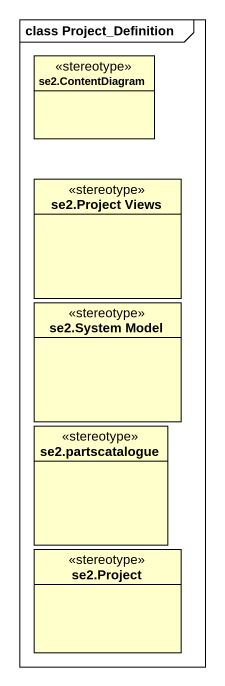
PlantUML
@startuml
mainframe class Project_Definition
hide circle
hide empty members
class "se2.ContentDiagram" as se2_ContentDiagram <<stereotype>>
class "se2.Project Views" as se2_Project_Views <<stereotype>>
class "se2.System Model" as se2_System_Model <<stereotype>>
class "se2.partscatalogue" as se2_partscatalogue <<stereotype>>
class "se2.Project" as se2_Project <<stereotype>>
@enduml
